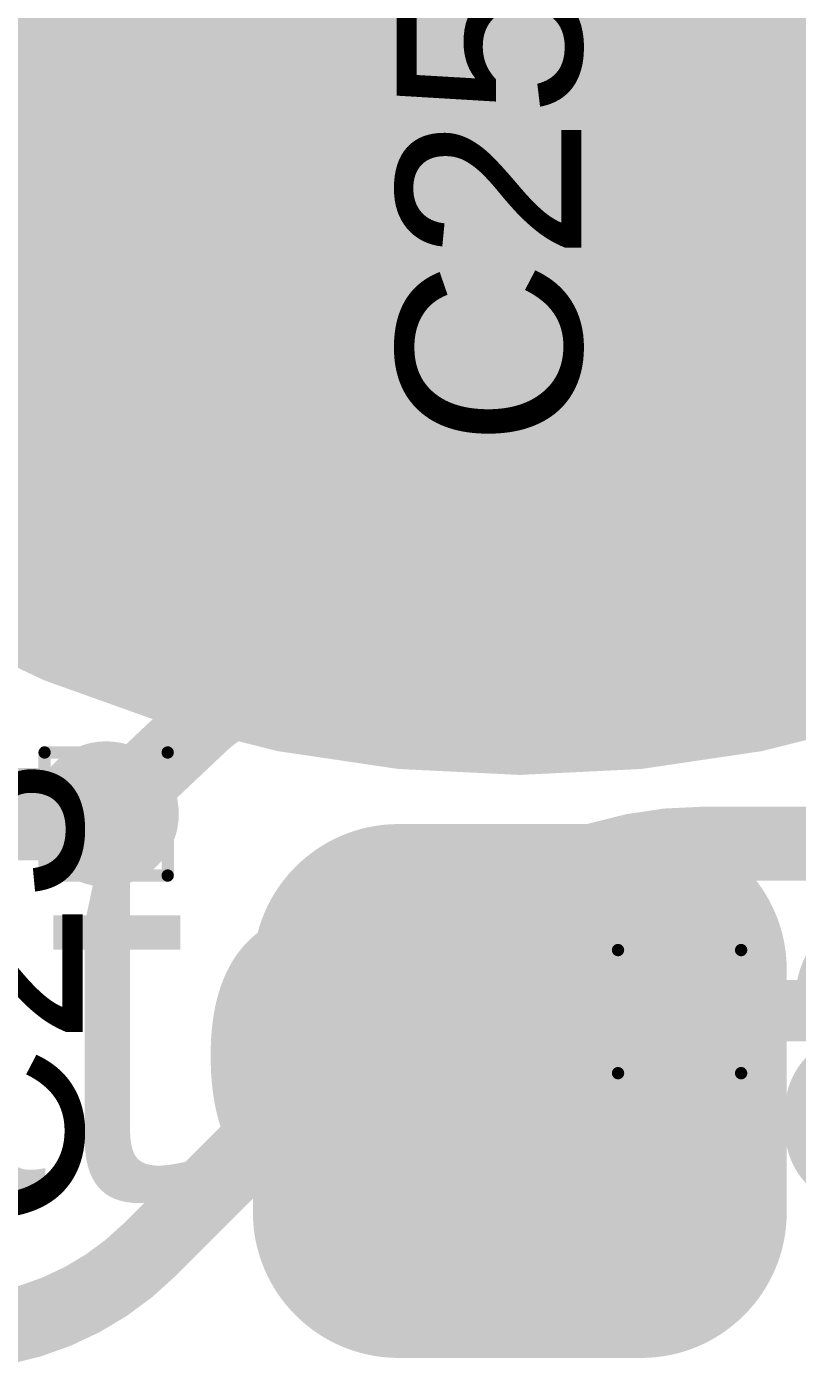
# Model space of a CAD drawing. Header units: inches. Extents: x -17 to 443, y -40 to 218.
# Drawn here: x 144.25 to 147.43, y 15.99 to 21.54 of the extents above; entities that cross this region are included whole.
import ezdxf

# ---------------------------------------------------------------- set-up
doc = ezdxf.new("R2010")
doc.units = ezdxf.units.IN
for name, color, linetype in [('Bottom Layer', 5, 'Continuous'), ('Bottom Paste', 16, 'Continuous'), ('Bottom Solder', 6, 'Continuous'), ('Drill Drawing', 1, 'Continuous'), ('Fabrication', 76, 'Continuous'), ('Top Layer', 1, 'Continuous'), ('Top Overlay', 2, 'Continuous'), ('Top Paste', 8, 'Continuous'), ('Top Solder', 216, 'Continuous'), ('Via Holes', 16, 'Continuous')]:
    doc.layers.add(name, color=color, linetype=linetype)
doc.styles.add('Arial', font='', dxfattribs={"height": 0.2})
doc.styles.get('Arial').set_extended_font_data('Arial')

# ---------------------------------------------------------------- blocks, each defined once
blk = doc.blocks.new('SEMG_PAD_B_67')
at = {"layer": 'Bottom Layer'}
h = blk.add_hatch(color=5, dxfattribs=at)
edge = h.paths.add_edge_path()
edge.add_arc((2.794e-05, -9.98718602), 5.00000016, 0, 360)
at = {"layer": 'Bottom Paste'}
h = blk.add_hatch(color=16, dxfattribs=at)
edge = h.paths.add_edge_path()
edge.add_arc((2.794e-05, -9.98718602), 5.00000016, 0, 360)
at = {"layer": 'Bottom Solder'}
h = blk.add_hatch(color=6, dxfattribs=at)
edge = h.paths.add_edge_path()
edge.add_arc((2.794e-05, -9.98718602), 5.10160016, 0, 360)
blk = doc.blocks.new('T____P____SMD_3_P____213')
at = {"layer": 'Top Layer'}
h = blk.add_hatch(color=1, dxfattribs=at)
edge = h.paths.add_edge_path()
edge.add_arc((-0.50000154, -2.03999846), 0.499999, 90, 180)
edge.add_line((-1.00000054, -2.03999846), (-1.00000054, -3.04000154))
edge.add_arc((-0.50000154, -3.04000154), 0.499999, 180, 270)
edge.add_line((-0.5000015400000001, -3.54000054), (0.5000015399999999, -3.54000054))
edge.add_arc((0.50000154, -3.04000154), 0.499999, 270, 360)
edge.add_line((1.00000054, -3.04000154), (1.00000054, -2.03999846))
edge.add_arc((0.50000154, -2.03999846), 0.499999, 0, 90)
edge.add_line((0.50000154, -1.53999946), (-0.50000154, -1.53999946))
at = {"layer": 'Top Paste'}
h = blk.add_hatch(color=8, dxfattribs=at)
edge = h.paths.add_edge_path()
edge.add_arc((-0.50000154, -2.03999846), 0.499999, 90, 180)
edge.add_line((-1.00000054, -2.03999846), (-1.00000054, -3.04000154))
edge.add_arc((-0.50000154, -3.04000154), 0.499999, 180, 270)
edge.add_line((-0.5000015400000001, -3.54000054), (0.5000015399999999, -3.54000054))
edge.add_arc((0.50000154, -3.04000154), 0.499999, 270, 360)
edge.add_line((1.00000054, -3.04000154), (1.00000054, -2.03999846))
edge.add_arc((0.50000154, -2.03999846), 0.499999, 0, 90)
edge.add_line((0.50000154, -1.53999946), (-0.50000154, -1.53999946))
at = {"layer": 'Top Solder'}
h = blk.add_hatch(color=216, dxfattribs=at)
edge = h.paths.add_edge_path()
edge.add_arc((-0.50000154, -2.03999846), 0.601599, 90, 180)
edge.add_line((-1.10160054, -2.03999846), (-1.10160054, -3.04000154))
edge.add_arc((-0.50000154, -3.04000154), 0.601599, 180, 270)
edge.add_line((-0.5000015400000001, -3.64160054), (0.5000015399999999, -3.64160054))
edge.add_arc((0.50000154, -3.04000154), 0.601599, 270, 360)
edge.add_line((1.10160054, -3.04000154), (1.10160054, -2.03999846))
edge.add_arc((0.50000154, -2.03999846), 0.601599, 0, 90)
edge.add_line((0.50000154, -1.43839946), (-0.50000154, -1.43839946))
blk = doc.blocks.new('C___0603_239')
at = {"layer": 'Top Layer'}
for points in [[(-0.3809999999999999, 0.4445), (-0.3809999999999999, -0.4445), (-1.143, -0.4445), (-1.143, 0.4445)], [(1.143, 0.4445), (1.143, -0.4445), (0.3809999999999999, -0.4445), (0.3809999999999999, 0.4445)]]:
    blk.add_hatch(color=1, dxfattribs=at).paths.add_polyline_path(points)
at = {"layer": 'Top Paste'}
for points in [[(-0.3809999999999999, 0.4445), (-0.3809999999999999, -0.4445), (-1.143, -0.4445), (-1.143, 0.4445)], [(1.143, 0.4445), (1.143, -0.4445), (0.3809999999999999, -0.4445), (0.3809999999999999, 0.4445)]]:
    blk.add_hatch(color=8, dxfattribs=at).paths.add_polyline_path(points)
at = {"layer": 'Top Solder'}
for points in [[(-0.3210001199999999, 0.50449988), (-0.3210001199999999, -0.50449988), (-1.20299988, -0.50449988), (-1.20299988, 0.50449988)], [(1.20299988, 0.50449988), (1.20299988, -0.50449988), (0.3210001199999999, -0.50449988), (0.3210001199999999, 0.50449988)]]:
    blk.add_hatch(color=216, dxfattribs=at).paths.add_polyline_path(points)
at = {"layer": 'Top Overlay'}
for points in [[(-0.4571999999999999, 0.5334, 0.127, 0.127, 0), (-1.2446, 0.5334, 0.127, 0.127, 0)], [(-1.2446, -0.5334, 0.127, 0.127, 0), (-1.2446, 0.5334, 0.127, 0.127, 0)], [(1.2446, 0.5334, 0.127, 0.127, 0), (0.4571999999999999, 0.5334, 0.127, 0.127, 0)], [(1.2446, -0.5334, 0.127, 0.127, 0), (1.2446, 0.5334, 0.127, 0.127, 0)], [(-0.4571999999999999, -0.5334, 0.127, 0.127, 0), (-1.2446, -0.5334, 0.127, 0.127, 0)], [(1.2446, -0.5334, 0.127, 0.127, 0), (0.4571999999999999, -0.5334, 0.127, 0.127, 0)]]:
    blk.add_lwpolyline(points, format="xyseb", dxfattribs=at)
for points in [[(-1.27635, 0.5334, 0.0635, 0.0635, 1), (-1.21285, 0.5334, 0.0635, 0.0635, 1)], [(-1.27635, 0.5334, 0.0635, 0.0635, 1), (-1.21285, 0.5334, 0.0635, 0.0635, 1)], [(-0.4889499999999999, 0.5334, 0.0635, 0.0635, 1), (-0.42545, 0.5334, 0.0635, 0.0635, 1)], [(0.42545, 0.5334, 0.0635, 0.0635, 1), (0.4889499999999999, 0.5334, 0.0635, 0.0635, 1)], [(1.21285, 0.5334, 0.0635, 0.0635, 1), (1.27635, 0.5334, 0.0635, 0.0635, 1)], [(1.21285, 0.5334, 0.0635, 0.0635, 1), (1.27635, 0.5334, 0.0635, 0.0635, 1)], [(-1.27635, -0.5334, 0.0635, 0.0635, 1), (-1.21285, -0.5334, 0.0635, 0.0635, 1)], [(-1.27635, -0.5334, 0.0635, 0.0635, 1), (-1.21285, -0.5334, 0.0635, 0.0635, 1)], [(-0.4889499999999999, -0.5334, 0.0635, 0.0635, 1), (-0.42545, -0.5334, 0.0635, 0.0635, 1)], [(0.42545, -0.5334, 0.0635, 0.0635, 1), (0.4889499999999999, -0.5334, 0.0635, 0.0635, 1)], [(1.21285, -0.5334, 0.0635, 0.0635, 1), (1.27635, -0.5334, 0.0635, 0.0635, 1)], [(1.21285, -0.5334, 0.0635, 0.0635, 1), (1.27635, -0.5334, 0.0635, 0.0635, 1)]]:
    blk.add_lwpolyline(points, format="xyseb", close=True, dxfattribs=at)

msp = doc.modelspace()

# ---------------------------------------------------------------- hatches: boundary and pattern name
at = {"layer": 'Bottom Layer'}
h = msp.add_hatch(color=5, dxfattribs=at)
edge = h.paths.add_edge_path()
edge.add_arc((144.58192064, 18.28794158), 0.2999994, 0, 360)
h = msp.add_hatch(color=5, dxfattribs=at)
edge = h.paths.add_edge_path()
edge.add_arc((146.94831164, 17.47247458), 0.2999994, 0, 360)
at = {"layer": 'Top Layer'}
h = msp.add_hatch(color=1, dxfattribs=at)
edge = h.paths.add_edge_path()
edge.add_arc((144.58192064, 18.28794158), 0.2999994, 0, 360)
h = msp.add_hatch(color=1, dxfattribs=at)
edge = h.paths.add_edge_path()
edge.add_arc((146.94831164, 17.47247458), 0.2999994, 0, 360)
at = {"layer": 'Via Holes'}
h = msp.add_hatch(color=7, dxfattribs=at)
edge = h.paths.add_edge_path()
edge.add_arc((144.58192064, 18.28794158), 0.1499997, 0, 360)
h = msp.add_hatch(color=7, dxfattribs=at)
edge = h.paths.add_edge_path()
edge.add_arc((146.94831164, 17.47247458), 0.1499997, 0, 360)

# ---------------------------------------------------------------- linework, layer by layer
at = {"layer": 'Bottom Layer'}
for points in [[(143.55228592, 18.28794158, 0.3809999999999999, 0.3809999999999999, 0), (144.58192064, 18.28794158, 0.3809999999999999, 0.3809999999999999, 0)], [(146.00970036, 17.73818398, 0.3048, 0.3048, -0.1987148447064526), (147.0432162, 18.16582092, 0.3048, 0.3048, 0)], [(147.0432162, 18.16582092, 0.3048, 0.3048, 0), (147.67794442, 18.16582092, 0.3048, 0.3048, 0)], [(144.76287786, 16.49136148, 0.3048, 0.3048, 0), (146.0089155, 17.73739912, 0.3048, 0.3048, 0)], [(146.0089155, 17.73739912, 0.3048, 0.3048, -0.0001900120954726906), (146.00970036, 17.73818398, 0.3048, 0.3048, 0)], [(146.95231976, 17.4764827, 0.254, 0.254, 0), (151.4579394, 17.4764827, 0.254, 0.254, 0)], [(144.76221746, 16.49070108, 0.3048, 0.3048, -0.198706667158914), (143.927703, 16.1454211, 0.3048, 0.3048, 0)], [(144.7628804, 16.49136148, 0.3048, 0.3048, -0.0001978790105877765), (144.76221746, 16.49070108, 0.3048, 0.3048, 0)]]:
    msp.add_lwpolyline(points, format="xyseb", dxfattribs=at)
for points in [[(144.48667064, 18.28794158, 0.1905, 0.1905, 1), (144.67717064, 18.28794158, 0.1905, 0.1905, 1)], [(146.9670162, 18.16582092, 0.1524, 0.1524, 1), (147.1194162, 18.16582092, 0.1524, 0.1524, 1)], [(146.9670162, 18.16582092, 0.1524, 0.1524, 1), (147.1194162, 18.16582092, 0.1524, 0.1524, 1)], [(145.9327155, 17.73739912, 0.1524, 0.1524, 1), (146.0851155, 17.73739912, 0.1524, 0.1524, 1)], [(145.9327155, 17.73739912, 0.1524, 0.1524, 1), (146.0851155, 17.73739912, 0.1524, 0.1524, 1)], [(145.93350036, 17.73818398, 0.1524, 0.1524, 1), (146.08590036, 17.73818398, 0.1524, 0.1524, 1)], [(145.93350036, 17.73818398, 0.1524, 0.1524, 1), (146.08590036, 17.73818398, 0.1524, 0.1524, 1)], [(146.88881976, 17.4764827, 0.127, 0.127, 1), (147.01581976, 17.4764827, 0.127, 0.127, 1)], [(144.68601746, 16.49070108, 0.1524, 0.1524, 1), (144.83841746, 16.49070108, 0.1524, 0.1524, 1)], [(144.68601746, 16.49070108, 0.1524, 0.1524, 1), (144.83841746, 16.49070108, 0.1524, 0.1524, 1)], [(144.68667786, 16.49136148, 0.1524, 0.1524, 1), (144.83907786, 16.49136148, 0.1524, 0.1524, 1)], [(144.6866804, 16.49136148, 0.1524, 0.1524, 1), (144.8390804, 16.49136148, 0.1524, 0.1524, 1)]]:
    msp.add_lwpolyline(points, format="xyseb", close=True, dxfattribs=at)
at = {"layer": 'Drill Drawing'}
for points in [[(144.32792064, 18.54194158, 0.0508, 0.0508, 0), (144.83592064, 18.54194158, 0.0508, 0.0508, 0)], [(144.32792064, 18.03394158, 0.0508, 0.0508, 0), (144.32792064, 18.54194158, 0.0508, 0.0508, 0)], [(144.83592064, 18.03394158, 0.0508, 0.0508, 0), (144.83592064, 18.54194158, 0.0508, 0.0508, 0)], [(144.32792064, 18.03394158, 0.0508, 0.0508, 0), (144.83592064, 18.03394158, 0.0508, 0.0508, 0)], [(146.69431164, 17.72647458, 0.0508, 0.0508, 0), (147.20231164, 17.72647458, 0.0508, 0.0508, 0)], [(146.69431164, 17.21847458, 0.0508, 0.0508, 0), (146.69431164, 17.72647458, 0.0508, 0.0508, 0)], [(147.20231164, 17.21847458, 0.0508, 0.0508, 0), (147.20231164, 17.72647458, 0.0508, 0.0508, 0)], [(146.69431164, 17.21847458, 0.0508, 0.0508, 0), (147.20231164, 17.21847458, 0.0508, 0.0508, 0)]]:
    msp.add_lwpolyline(points, format="xyseb", dxfattribs=at)
for points in [[(144.31522064, 18.54194158, 0.0254, 0.0254, 1), (144.34062064, 18.54194158, 0.0254, 0.0254, 1)], [(144.31522064, 18.54194158, 0.0254, 0.0254, 1), (144.34062064, 18.54194158, 0.0254, 0.0254, 1)], [(144.82322064, 18.54194158, 0.0254, 0.0254, 1), (144.84862064, 18.54194158, 0.0254, 0.0254, 1)], [(144.82322064, 18.54194158, 0.0254, 0.0254, 1), (144.84862064, 18.54194158, 0.0254, 0.0254, 1)], [(144.31522064, 18.03394158, 0.0254, 0.0254, 1), (144.34062064, 18.03394158, 0.0254, 0.0254, 1)], [(144.31522064, 18.03394158, 0.0254, 0.0254, 1), (144.34062064, 18.03394158, 0.0254, 0.0254, 1)], [(144.82322064, 18.03394158, 0.0254, 0.0254, 1), (144.84862064, 18.03394158, 0.0254, 0.0254, 1)], [(144.82322064, 18.03394158, 0.0254, 0.0254, 1), (144.84862064, 18.03394158, 0.0254, 0.0254, 1)], [(146.68161164, 17.72647458, 0.0254, 0.0254, 1), (146.70701164, 17.72647458, 0.0254, 0.0254, 1)], [(146.68161164, 17.72647458, 0.0254, 0.0254, 1), (146.70701164, 17.72647458, 0.0254, 0.0254, 1)], [(147.18961164, 17.72647458, 0.0254, 0.0254, 1), (147.21501164, 17.72647458, 0.0254, 0.0254, 1)], [(147.18961164, 17.72647458, 0.0254, 0.0254, 1), (147.21501164, 17.72647458, 0.0254, 0.0254, 1)], [(146.68161164, 17.21847458, 0.0254, 0.0254, 1), (146.70701164, 17.21847458, 0.0254, 0.0254, 1)], [(146.68161164, 17.21847458, 0.0254, 0.0254, 1), (146.70701164, 17.21847458, 0.0254, 0.0254, 1)], [(147.18961164, 17.21847458, 0.0254, 0.0254, 1), (147.21501164, 17.21847458, 0.0254, 0.0254, 1)], [(147.18961164, 17.21847458, 0.0254, 0.0254, 1), (147.21501164, 17.21847458, 0.0254, 0.0254, 1)]]:
    msp.add_lwpolyline(points, format="xyseb", close=True, dxfattribs=at)
at = {"layer": 'Fabrication'}
msp.add_lwpolyline([(151.28894558, 23.57618348, 0.254, 0.254, 1), (141.28894526, 23.57618348, 0.254, 0.254, 1)], format="xyseb", close=True, dxfattribs=at)
at = {"layer": 'Top Layer'}
for points in [[(146.26182076, 19.37592518, 0.3048, 0.3048, 0), (146.26182076, 27.46808069999999, 0.3048, 0.3048, 0)], [(145.68805508, 19.67446662, 0.3048, 0.3048, 0), (145.68805508, 25.82132758, 0.3048, 0.3048, 0)], [(143.39970304, 20.26198386, 0.508, 0.508, 0), (144.74825762, 20.26198386, 0.508, 0.508, 0)], [(145.68805508, 19.67446662, 0.3048, 0.3048, -0.4142062402446349), (145.38325508, 19.369659, 0.3048, 0.3048, 0)], [(143.927703, 18.8021595, 0.3048, 0.3048, -0.4142135623730951), (144.4952025, 19.369659, 0.3048, 0.3048, 0)], [(144.4952025, 19.369659, 0.3048, 0.3048, 0), (145.38325508, 19.369659, 0.3048, 0.3048, 0)], [(146.26182076, 19.37592518, 0.3048, 0.3048, -0.4142135623730951), (145.68805508, 18.8021595, 0.3048, 0.3048, 0)], [(144.97694652, 18.66154002, 0.3048, 0.3048, -0.1916793628161108), (145.33028084, 18.8021595, 0.3048, 0.3048, 0)], [(145.33028084, 18.8021595, 0.3048, 0.3048, 0), (145.68805508, 18.8021595, 0.3048, 0.3048, 0)], [(144.58192064, 18.28794158, 0.3048, 0.3048, 0), (144.97694652, 18.66154002, 0.3048, 0.3048, 0)], [(146.33848812, 17.0954827, 0.508, 0.508, 0), (146.94430352, 17.0954827, 0.508, 0.508, 0)], [(146.33848812, 17.0954827, 0.3048, 0.3048, -0.4142135623730951), (146.28902924, 17.14494158, 0.3048, 0.3048, 0)], [(146.94430352, 17.0954827, 0.508, 0.508, 0), (146.94831164, 17.09147458, 0.508, 0.508, 0)]]:
    msp.add_lwpolyline(points, format="xyseb", dxfattribs=at)
for points in [[(144.62125762, 20.26198386, 0.254, 0.254, 1), (144.87525762, 20.26198386, 0.254, 0.254, 1)], [(145.61185508, 19.67446662, 0.1524, 0.1524, 1), (145.76425508, 19.67446662, 0.1524, 0.1524, 1)], [(145.61185508, 19.67446662, 0.1524, 0.1524, 1), (145.76425508, 19.67446662, 0.1524, 0.1524, 1)], [(144.4190025, 19.369659, 0.1524, 0.1524, 1), (144.5714025, 19.369659, 0.1524, 0.1524, 1)], [(144.4190025, 19.369659, 0.1524, 0.1524, 1), (144.5714025, 19.369659, 0.1524, 0.1524, 1)], [(145.30705508, 19.369659, 0.1524, 0.1524, 1), (145.45945508, 19.369659, 0.1524, 0.1524, 1)], [(145.30705508, 19.369659, 0.1524, 0.1524, 1), (145.45945508, 19.369659, 0.1524, 0.1524, 1)], [(146.18562076, 19.37592518, 0.1524, 0.1524, 1), (146.33802076, 19.37592518, 0.1524, 0.1524, 1)], [(146.18562076, 19.37592518, 0.1524, 0.1524, 1), (146.33802076, 19.37592518, 0.1524, 0.1524, 1)], [(145.25408084, 18.8021595, 0.1524, 0.1524, 1), (145.40648084, 18.8021595, 0.1524, 0.1524, 1)], [(145.25408084, 18.8021595, 0.1524, 0.1524, 1), (145.40648084, 18.8021595, 0.1524, 0.1524, 1)], [(145.61185508, 18.8021595, 0.1524, 0.1524, 1), (145.76425508, 18.8021595, 0.1524, 0.1524, 1)], [(145.61185508, 18.8021595, 0.1524, 0.1524, 1), (145.76425508, 18.8021595, 0.1524, 0.1524, 1)], [(144.90074652, 18.66154002, 0.1524, 0.1524, 1), (145.05314652, 18.66154002, 0.1524, 0.1524, 1)], [(144.90074652, 18.66154002, 0.1524, 0.1524, 1), (145.05314652, 18.66154002, 0.1524, 0.1524, 1)], [(144.50572064, 18.28794158, 0.1524, 0.1524, 1), (144.65812064, 18.28794158, 0.1524, 0.1524, 1)], [(146.21148812, 17.0954827, 0.254, 0.254, 1), (146.46548812, 17.0954827, 0.254, 0.254, 1)], [(146.21282924, 17.14494158, 0.1524, 0.1524, 1), (146.36522924, 17.14494158, 0.1524, 0.1524, 1)], [(146.81730352, 17.0954827, 0.254, 0.254, 1), (147.07130352, 17.0954827, 0.254, 0.254, 1)], [(146.81730352, 17.0954827, 0.254, 0.254, 1), (147.07130352, 17.0954827, 0.254, 0.254, 1)], [(146.82131164, 17.09147458, 0.254, 0.254, 1), (147.07531164, 17.09147458, 0.254, 0.254, 1)], [(146.26228812, 17.0954827, 0.1524, 0.1524, 1), (146.41468812, 17.0954827, 0.1524, 0.1524, 1)]]:
    msp.add_lwpolyline(points, format="xyseb", close=True, dxfattribs=at)

# ---------------------------------------------------------------- block references
for name, p, rotation in [('SEMG_PAD_B_67', (146.28897336, 13.58899746), 180), ('C___0603_239', (144.77365762, 21.0324827), 270), ('T____P____SMD_3_P____213', (146.28902924, 14.60492888), 180)]:
    msp.add_blockref(name, p, dxfattribs=dict(rotation=rotation))

# ---------------------------------------------------------------- texts
at = {"layer": 'Fabrication', "style": 'Arial'}
msp.add_text('Material', height=1.524, rotation=360, dxfattribs=at).set_placement((141.37414956, 16.6995983))
at = {"layer": 'Top Overlay', "style": 'Arial'}
for s, p in [('C25', (146.54290478, 19.8034148)), ('C23', (144.4845091, 16.5665912))]:
    msp.add_text(s, height=0.7619999999999999, rotation=90, dxfattribs=at).set_placement(p)

doc.saveas('drawing.dxf')
